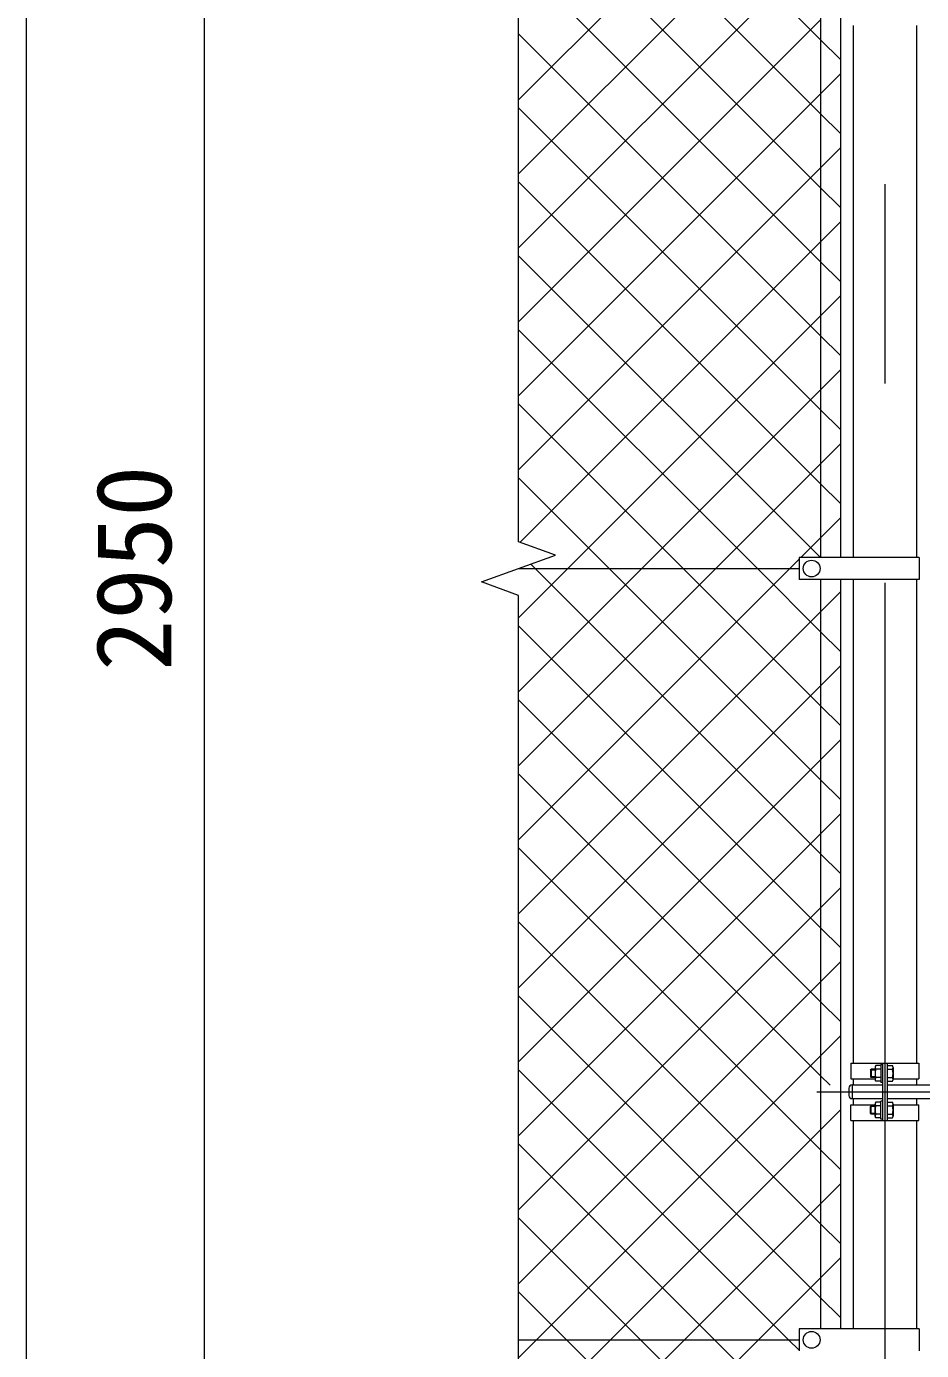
# Model space of a CAD drawing. Units: millimetres, scale not verified. Extents: x -6299 to 6301, y -4455 to 4455.
# Drawn here: x -4303 to -3448, y -328 to 937 of the extents above; entities that cross this region are included whole.
import ezdxf
from ezdxf.enums import TextEntityAlignment as Align

# ---------------------------------------------------------------- set-up
doc = ezdxf.new("R2010")
doc.units = ezdxf.units.MM
doc.header["$LTSCALE"] = 30
doc.linetypes.add('USER1', pattern=[50.8, 31.75, -6.35, 6.35, -6.35])
for name, color, linetype, lineweight in [('0-3_D-BMK', 2, 'USER1', 13), ('0-4_D-STR1', 1, 'Continuous', 18), ('0-5_D-STR3', 3, 'Continuous', 13), ('0-9_D-STR-DIM', 7, 'Continuous', 9), ('0-B_D-STR2', 7, 'Continuous', 9)]:
    doc.layers.add(name, color=color, linetype=linetype, lineweight=lineweight)
doc.styles.add('ＭＳ ゴシック', font='')
doc.styles.get('ＭＳ ゴシック').set_extended_font_data('MS Gothic')

msp = doc.modelspace()

# ---------------------------------------------------------------- linework, layer by layer
at = {"layer": '0-3_D-BMK'}
for p, q in [((-3482.69, 1929.08), (-3482.69, -1466.74)), ((-3547.73, -81.16), (-3207.73, -81.16))]:
    msp.add_line(p, q, dxfattribs=at)
at = {"layer": '0-4_D-STR1'}
for p, q in [((-3512.94, 937.94), (-3512.94, 429.34)), ((-3452.44, 937.94), (-3452.44, 429.34)), ((-3512.94, 408.34), (-3512.94, -53.66)), ((-3452.44, 408.34), (-3452.44, -53.66)), ((-3512.94, -68.66), (-3512.94, -74.66)), ((-3452.44, -68.66), (-3452.44, -74.66)), ((-3512.94, -87.66), (-3512.94, -93.66)), ((-3452.44, -87.66), (-3452.44, -93.66)), ((-3512.94, -108.66), (-3512.94, -307.66)), ((-3452.44, -108.66), (-3452.44, -307.66))]:
    msp.add_line(p, q, dxfattribs=at)
at = {"layer": '0-5_D-STR3'}
for p, q in [((-3544.19, 1145.54), (-3544.19, 429.34)), ((-3525.19, 1145.54), (-3525.19, 429.34)), ((-3832.69, 418.84), (-3564.69, 418.84)), ((-3564.69, 429.34), (-3564.69, 408.34)), ((-3449.89, 429.34), (-3564.69, 429.34)), ((-3449.89, 429.34), (-3449.89, 408.34)), ((-3449.89, 408.34), (-3564.69, 408.34)), ((-3544.19, 408.34), (-3544.19, -307.66)), ((-3515.24, -53.66), (-3450.14, -53.66)), ((-3515.24, -53.66), (-3515.24, -68.66)), ((-3496.39, -60.34), (-3495.71, -59.66)), ((-3496.39, -60.34), (-3496.39, -66.98)), ((-3492.09, -60.34), (-3496.39, -60.34)), ((-3492.09, -59.66), (-3495.71, -59.66)), ((-3495.71, -59.66), (-3495.71, -67.66)), ((-3492.09, -57.84), (-3492.09, -69.44)), ((-3486.59, -56.16), (-3491.49, -56.16)), ((-3486.59, -59.66), (-3491.49, -59.66)), ((-3484.99, -55.16), (-3486.59, -55.16)), ((-3486.59, -55.16), (-3486.59, -72.16)), ((-3484.99, -53.66), (-3484.99, -108.66)), ((-3482.69, -53.66), (-3482.69, -108.66)), ((-3480.39, -53.66), (-3480.39, -108.66)), ((-3480.39, -54.76), (-3480.39, -72.56)), ((-3480.39, -56.16), (-3475.49, -56.16)), ((-3480.39, -59.66), (-3475.49, -59.66)), ((-3474.89, -57.84), (-3474.89, -69.44)), ((-3450.14, -53.66), (-3450.14, -68.66)), ((-3515.24, -68.66), (-3492.09, -68.66)), ((-3514.04, -74.66), (-3484.99, -74.66)), ((-3514.04, -74.66), (-3514.04, -87.66)), ((-3496.39, -66.98), (-3495.71, -67.66)), ((-3492.09, -66.98), (-3496.39, -66.98)), ((-3492.09, -67.66), (-3495.71, -67.66)), ((-3486.59, -67.66), (-3491.49, -67.66)), ((-3486.59, -71.16), (-3491.49, -71.16)), ((-3484.99, -72.16), (-3486.59, -72.16)), ((-3480.39, -67.66), (-3475.49, -67.66)), ((-3480.39, -71.16), (-3475.49, -71.16)), ((-3480.39, -74.66), (-3357.04, -74.66)), ((-3474.89, -68.66), (-3450.14, -68.66)), ((-3517.04, -77.66), (-3517.04, -84.66)), ((-3514.04, -87.66), (-3484.99, -87.66)), ((-3480.39, -87.66), (-3357.04, -87.66)), ((-3515.24, -93.66), (-3492.09, -93.66)), ((-3515.24, -108.66), (-3515.24, -93.66)), ((-3496.39, -95.34), (-3495.71, -94.66)), ((-3492.09, -95.34), (-3496.39, -95.34)), ((-3496.39, -101.98), (-3496.39, -95.34)), ((-3495.71, -102.66), (-3495.71, -94.66)), ((-3492.09, -94.66), (-3495.71, -94.66)), ((-3492.09, -104.48), (-3492.09, -92.88)), ((-3486.59, -91.16), (-3491.49, -91.16)), ((-3486.59, -94.66), (-3491.49, -94.66)), ((-3486.59, -107.16), (-3486.59, -90.16)), ((-3484.99, -90.16), (-3486.59, -90.16)), ((-3480.39, -91.16), (-3475.49, -91.16)), ((-3480.39, -94.66), (-3475.49, -94.66)), ((-3474.99, -93.66), (-3450.14, -93.66)), ((-3474.89, -92.84), (-3474.89, -104.44)), ((-3450.14, -108.66), (-3450.14, -93.66)), ((-3515.24, -108.66), (-3450.14, -108.66)), ((-3492.09, -101.98), (-3496.39, -101.98)), ((-3496.39, -101.98), (-3495.71, -102.66)), ((-3492.09, -102.66), (-3495.71, -102.66)), ((-3486.59, -102.66), (-3491.49, -102.66)), ((-3486.59, -106.16), (-3491.49, -106.16)), ((-3484.99, -107.16), (-3486.59, -107.16)), ((-3480.39, -102.66), (-3475.49, -102.66)), ((-3480.39, -106.16), (-3475.49, -106.16)), ((-3564.69, -307.66), (-3564.69, -328.66)), ((-3449.89, -307.66), (-3564.69, -307.66)), ((-3449.89, -307.66), (-3449.89, -328.66)), ((-3832.69, -318.16), (-3564.69, -318.16))]:
    msp.add_line(p, q, dxfattribs=at)
msp.add_lwpolyline([(-3525.19, 408.34), (-3525.19, -87.66), (-3525.19, -307.66)], dxfattribs=at)
for centre in [(-3552.69, 418.84), (-3552.69, -318.16)]:
    msp.add_circle(centre, 8, dxfattribs=at)
for centre, radius, start, end in [((-3489.24, -57.91), 2.85, 142.09851, 217.90149), ((-3478.46, -63.66), 13.63, 162.93847, 197.06153), ((-3477.74, -57.91), 2.85, 322.09851, 37.90149), ((-3488.52, -63.66), 13.63, 342.93847, 17.06153), ((-3514.04, -77.66), 3, 90, 180), ((-3489.24, -69.41), 2.85, 142.14171, 217.85829), ((-3477.74, -69.41), 2.85, 322.14171, 37.85829), ((-3514.04, -84.66), 3, 180, 270), ((-3489.24, -92.91), 2.85, 142.14171, 217.85829), ((-3478.46, -98.66), 13.63, 162.93847, 197.06153), ((-3477.74, -92.91), 2.85, 322.09851, 37.90149), ((-3488.52, -98.66), 13.63, 342.93847, 17.06153), ((-3489.24, -104.41), 2.85, 142.09851, 217.90149), ((-3477.74, -104.41), 2.85, 322.14171, 37.85829)]:
    msp.add_arc(centre, radius, start, end, dxfattribs=at)
at = {"layer": '0-9_D-STR-DIM'}
for p, q in [((-3832.69, 444.49), (-3832.69, 1956.84)), ((-4302.69, -1046.16), (-4302.69, 1833.84)), ((-4132.69, -996.16), (-4132.69, 1833.84)), ((-3797.45, 431.66), (-3832.69, 444.49)), ((-3867.93, 406.01), (-3797.45, 431.66)), ((-3832.69, 393.19), (-3867.93, 406.01)), ((-3832.69, -1199.16), (-3832.69, 393.19))]:
    msp.add_line(p, q, dxfattribs=at)
at = {"layer": '0-B_D-STR2'}
for p, q in [((-3544.19, 924.15), (-3775.87, 1155.84)), ((-3832.69, 866.79), (-3553.94, 1145.54)), ((-3544.19, 853.44), (-3832.69, 1141.94)), ((-3832.69, 796.08), (-3544.19, 1084.58)), ((-3544.19, 782.73), (-3832.69, 1071.23)), ((-3832.69, 725.37), (-3544.19, 1013.87)), ((-3544.19, 712.02), (-3832.69, 1000.52)), ((-3832.69, 654.66), (-3544.19, 943.16)), ((-3544.19, 641.31), (-3832.69, 929.81)), ((-3525.19, 905.15), (-3544.19, 924.15)), ((-3544.19, 872.45), (-3525.19, 891.45)), ((-3832.69, 583.95), (-3544.19, 872.45)), ((-3544.19, 570.6), (-3832.69, 859.1)), ((-3525.19, 834.44), (-3544.19, 853.44)), ((-3544.19, 801.74), (-3525.19, 820.74)), ((-3832.69, 513.24), (-3544.19, 801.74)), ((-3544.19, 499.89), (-3832.69, 788.39)), ((-3525.19, 763.73), (-3544.19, 782.73)), ((-3544.35, 429.34), (-3832.69, 717.68)), ((-3525.19, 693.02), (-3544.19, 712.02)), ((-3544.19, 660.32), (-3525.19, 679.32)), ((-3785.67, 418.84), (-3544.19, 660.32)), ((-3604.56, 418.84), (-3832.69, 646.97)), ((-3525.19, 622.31), (-3544.19, 641.31)), ((-3544.19, 589.61), (-3525.19, 608.61)), ((-3714.96, 418.84), (-3544.19, 589.61)), ((-3675.27, 418.84), (-3832.69, 576.26)), ((-3525.19, 551.6), (-3544.19, 570.6)), ((-3544.19, 518.89), (-3525.19, 537.89)), ((-3644.25, 418.84), (-3544.19, 518.89)), ((-3745.98, 418.84), (-3832.69, 505.55)), ((-3525.19, 480.89), (-3544.19, 499.89)), ((-3832.69, 371.82), (-3785.67, 418.84)), ((-3832.69, 301.11), (-3714.96, 418.84)), ((-3832.69, 230.39), (-3644.25, 418.84)), ((-3544.19, 217.05), (-3745.98, 418.84)), ((-3544.19, 287.76), (-3675.27, 418.84)), ((-3544.19, 358.47), (-3604.56, 418.84)), ((-3544.19, 377.47), (-3525.19, 396.47)), ((-3832.69, 88.97), (-3544.19, 377.47)), ((-3544.19, 75.63), (-3832.69, 364.13)), ((-3525.19, 339.47), (-3544.19, 358.47)), ((-3544.19, 306.76), (-3525.19, 325.76)), ((-3832.69, 18.26), (-3544.19, 306.76)), ((-3544.19, 4.91), (-3832.69, 293.41)), ((-3525.19, 268.76), (-3544.19, 287.76)), ((-3544.19, 236.05), (-3525.19, 255.05)), ((-3832.69, -52.45), (-3544.19, 236.05)), ((-3525.19, 198.05), (-3544.19, 217.05)), ((-3544.19, 165.34), (-3525.19, 184.34)), ((-3832.69, -123.16), (-3544.19, 165.34)), ((-3544.19, -136.51), (-3832.69, 151.99)), ((-3544.19, 94.63), (-3525.19, 113.63)), ((-3832.69, -193.87), (-3544.19, 94.63)), ((-3544.19, -207.22), (-3832.69, 81.28)), ((-3525.19, 56.63), (-3544.19, 75.63)), ((-3544.19, 23.92), (-3525.19, 42.92)), ((-3832.69, -264.58), (-3544.19, 23.92)), ((-3544.19, -277.93), (-3832.69, 10.57)), ((-3525.19, -14.09), (-3544.19, 4.91)), ((-3544.19, -117.5), (-3525.19, -98.5)), ((-3744.85, -318.16), (-3544.19, -117.5)), ((-3645.38, -318.16), (-3832.69, -130.85)), ((-3525.19, -155.51), (-3544.19, -136.51)), ((-3544.19, -188.21), (-3525.19, -169.21)), ((-3674.14, -318.16), (-3544.19, -188.21)), ((-3716.09, -318.16), (-3832.69, -201.56)), ((-3525.19, -226.22), (-3544.19, -207.22)), ((-3544.19, -258.92), (-3525.19, -239.92)), ((-3603.43, -318.16), (-3544.19, -258.92)), ((-3786.8, -318.16), (-3832.69, -272.27)), ((-3525.19, -296.93), (-3544.19, -277.93)), ((-3832.69, -406), (-3744.85, -318.16)), ((-3832.69, -476.71), (-3674.14, -318.16)), ((-3832.69, -547.42), (-3603.43, -318.16)), ((-3544.19, -560.77), (-3786.8, -318.16)), ((-3544.19, -490.06), (-3716.09, -318.16)), ((-3544.19, -419.35), (-3645.38, -318.16))]:
    msp.add_line(p, q, dxfattribs=at)
for points in [[(-3831.25, 443.97), (-3544.19, 731.03), (-3525.19, 750.03)], [(-3563.04, 429.34), (-3544.19, 448.18), (-3525.19, 467.18)], [(-3832.69, 159.68), (-3573.54, 418.84), (-3564.69, 427.68)], [(-3525.19, 127.34), (-3544.19, 146.34), (-3816.69, 418.84), (-3820.96, 423.11)], [(-3535.12, -74.87), (-3544.19, -65.8), (-3832.69, 222.7)], [(-3832.69, -335.29), (-3815.56, -318.16), (-3544.19, -46.79), (-3525.19, -27.79)], [(-3564.69, -328.14), (-3574.67, -318.16), (-3832.69, -60.14)]]:
    msp.add_lwpolyline(points, dxfattribs=at)

# ---------------------------------------------------------------- texts
at = {"layer": '0-9_D-STR-DIM', "style": 'ＭＳ ゴシック'}
msp.add_text('2950', height=72.14, rotation=90, dxfattribs=at).set_placement((-4142.81, 320.96), align=Align.BOTTOM_LEFT)

doc.saveas('drawing.dxf')
